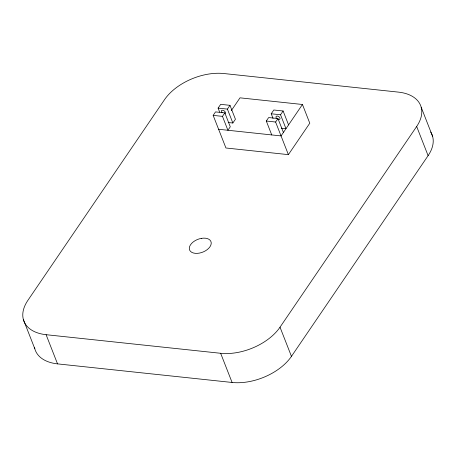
<?xml version="1.0" encoding="UTF-8"?>
<svg xmlns="http://www.w3.org/2000/svg" width="456" height="456" viewBox="0 0 456 456"><rect width="100%" height="100%" fill="white"/><g stroke="black" fill="none" stroke-linecap="round" stroke-linejoin="round"><path stroke-width="0.68" d="M231.277 110.654L240.004 97.835L302.453 104.487L309.784 123.205L288.386 154.641L225.931 147.989L213.163 115.374L215.528 111.897L224.836 112.888L230.286 126.791L227.909 130.262L222.471 116.365L224.836 112.888M219.655 112.09L218.099 108.118L220.675 104.338L229.984 105.33L235.433 119.233L232.856 123.012L228.205 122.516M232.856 123.012L227.413 109.109L229.984 105.33M271.742 134.93L266.293 121.028L268.658 117.557L277.966 118.549L283.415 132.451M273.047 118.412L271.229 113.778L273.805 109.999L283.113 110.99L288.562 124.893M288.386 154.641L275.601 122.02L277.966 118.549M281.335 128.176L285.986 128.672L280.537 114.769L283.113 110.99M302.453 104.487L281.05 135.922L218.601 129.27M46.102 334.698L220.653 353.286A45.925 27.383 -21.4 0 0 280.018 327.191L416.67 126.483A45.925 27.383 -21.4 0 0 398.464 92.123L223.913 73.536A45.925 27.383 -21.4 0 0 164.548 99.63L27.896 300.339A45.925 27.383 -21.4 0 0 46.102 334.698L57.536 363.877L232.087 382.464A45.925 27.383 -21.4 0 0 291.452 356.37L428.104 155.661A45.925 27.383 -21.4 0 0 430.698 132.035M218.099 108.118L227.413 109.109M271.229 113.778L280.537 114.769M213.163 115.374L222.471 116.365M266.293 121.028L275.601 122.02M421.184 107.228L432.619 136.407M416.67 126.483L428.104 155.661M280.018 327.191L291.452 356.37M220.653 353.286L232.087 382.464M23.381 319.593L34.816 348.772M57.536 363.877A45.925 27.383 -21.4 0 1 34.536 347.603M277.995 119.335A2.297 1.391 34.2 0 0 280.041 118.343A2.297 1.391 34.2 0 0 277.487 116.092L276.991 116.063A2.297 1.391 34.2 0 0 276.969 118.748M224.603 113.652A2.297 1.391 34.2 0 0 225.207 112.039A2.297 1.391 34.2 0 0 223.018 110.312L222.505 110.238A2.297 1.391 34.2 0 0 222.106 112.763M201.301 238.38L199.152 238.898A11.48 6.846 -21.4 0 0 190.597 251.467L191.794 252.345A11.48 6.846 -21.4 0 0 209.959 246.787A11.48 6.846 -21.4 0 0 201.301 238.38"/></g></svg>
